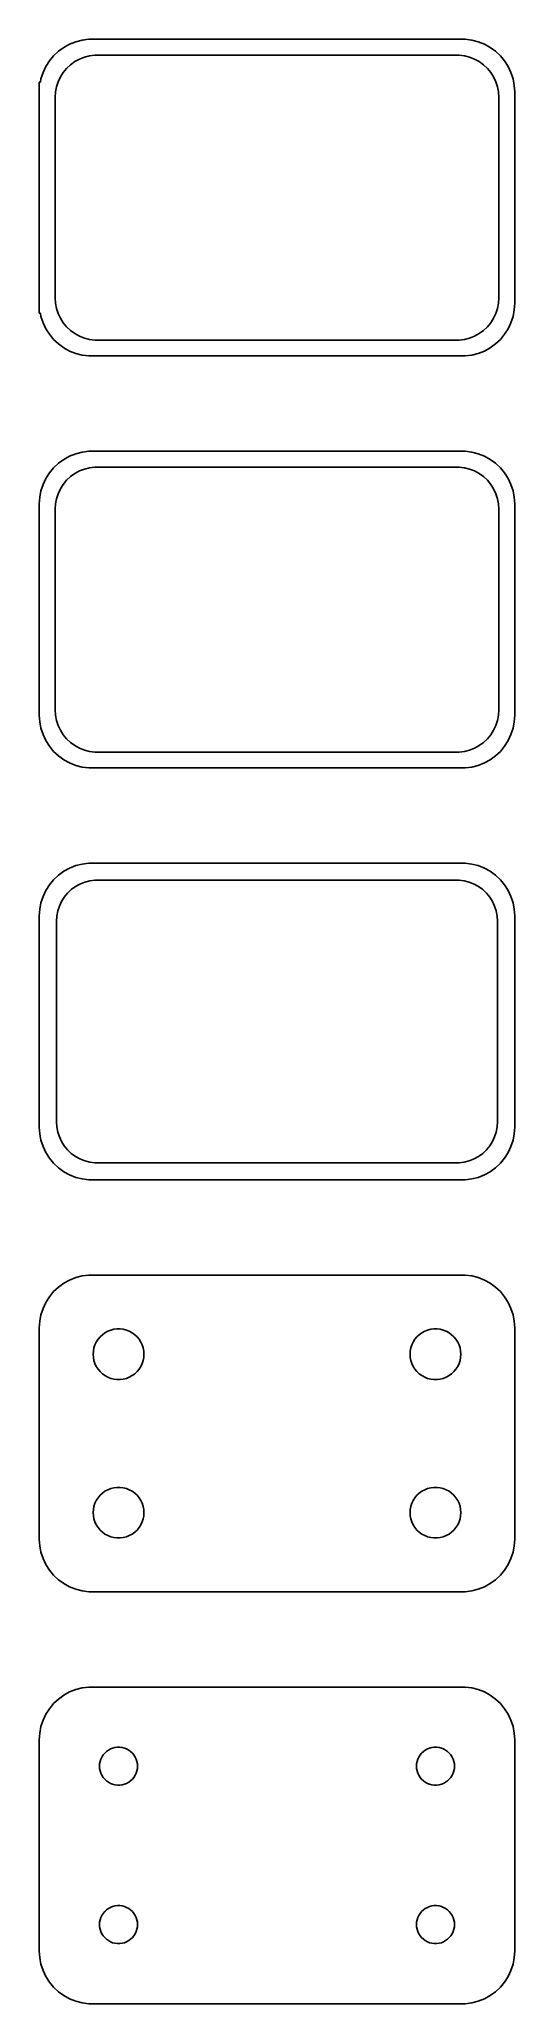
# Model space of a CAD drawing. Header units: metres. Extents: x -22 to 22, y 141 to 327.
import ezdxf

# ---------------------------------------------------------------- set-up
doc = ezdxf.new("R2010")
doc.units = ezdxf.units.M

msp = doc.modelspace()

# ---------------------------------------------------------------- linework, layer by layer
for p, q in [((-20.6871, 325.853), (-21.1448, 325.423)), ((-20.1791, 326.222), (-20.6871, 325.853)), ((-19.6289, 326.524), (-20.1791, 326.222)), ((-19.0451, 326.755), (-19.6289, 326.524)), ((-18.4369, 326.911), (-19.0451, 326.755)), ((-17.8139, 326.99), (-18.4369, 326.911)), ((17.8139, 326.99), (-17.8139, 326.99)), ((-17.7495, 325.429), (-17.2512, 325.492)), ((-17.2512, 325.492), (17.2512, 325.492)), ((17.2512, 325.492), (17.7495, 325.429)), ((18.4369, 326.911), (17.8139, 326.99)), ((19.0451, 326.755), (18.4369, 326.911)), ((19.6289, 326.524), (19.0451, 326.755)), ((20.1791, 326.222), (19.6289, 326.524)), ((20.6871, 325.853), (20.1791, 326.222)), ((21.1448, 325.423), (20.6871, 325.853)), ((-22.1489, 323.841), (-22.3429, 323.243)), ((-21.8815, 324.409), (-22.1489, 323.841)), ((-21.5451, 324.939), (-21.8815, 324.409)), ((-21.1448, 325.423), (-21.5451, 324.939)), ((-20.5052, 323.427), (-20.2361, 323.851)), ((-20.2361, 323.851), (-19.9159, 324.238)), ((-19.9159, 324.238), (-19.5497, 324.582)), ((-19.5497, 324.582), (-19.1433, 324.877)), ((-19.1433, 324.877), (-18.7031, 325.119)), ((-18.7031, 325.119), (-18.2361, 325.304)), ((-18.2361, 325.304), (-17.7495, 325.429)), ((17.7495, 325.429), (18.2361, 325.304)), ((18.2361, 325.304), (18.7031, 325.119)), ((18.7031, 325.119), (19.1433, 324.877)), ((19.1433, 324.877), (19.5497, 324.582)), ((19.5497, 324.582), (19.9159, 324.238)), ((19.9159, 324.238), (20.2361, 323.851)), ((20.2361, 323.851), (20.5052, 323.427)), ((21.5451, 324.939), (21.1448, 325.423)), ((21.8815, 324.409), (21.5451, 324.939)), ((22.1489, 323.841), (21.8815, 324.409)), ((22.3429, 323.243), (22.1489, 323.841)), ((-22.4, 322.944), (-22.5, 322.944)), ((-22.5, 322.944), (-22.5, 301.056)), ((-22.3429, 323.243), (-22.4, 322.944)), ((-21, 321.5), (-20.9684, 322.001)), ((-20.9684, 322.001), (-20.8743, 322.495)), ((-20.8743, 322.495), (-20.7191, 322.972)), ((-20.7191, 322.972), (-20.5052, 323.427)), ((20.5052, 323.427), (20.7191, 322.972)), ((20.7191, 322.972), (20.8743, 322.495)), ((20.8743, 322.495), (20.9684, 322.001)), ((20.9684, 322.001), (21, 321.5)), ((22.4606, 322.627), (22.3429, 323.243)), ((22.5, 322), (22.4606, 322.627)), ((22.5, 302), (22.5, 322)), ((-21, 302.5), (-21, 321.5)), ((21, 321.5), (21, 302.5)), ((-20.9684, 301.999), (-21, 302.5)), ((-20.8743, 301.505), (-20.9684, 301.999)), ((-20.7191, 301.028), (-20.8743, 301.505)), ((20.8743, 301.505), (20.7191, 301.028)), ((20.9684, 301.999), (20.8743, 301.505)), ((21, 302.5), (20.9684, 301.999)), ((22.3429, 300.757), (22.4606, 301.373)), ((22.4606, 301.373), (22.5, 302)), ((-22.5, 301.056), (-22.4, 301.056)), ((-22.4, 301.056), (-22.3429, 300.757)), ((-22.3429, 300.757), (-22.1489, 300.159)), ((-22.1489, 300.159), (-21.8815, 299.591)), ((-21.8815, 299.591), (-21.5451, 299.061)), ((-20.5052, 300.573), (-20.7191, 301.028)), ((-20.2361, 300.149), (-20.5052, 300.573)), ((-19.9159, 299.762), (-20.2361, 300.149)), ((-19.5497, 299.418), (-19.9159, 299.762)), ((19.9159, 299.762), (19.5497, 299.418)), ((20.2361, 300.149), (19.9159, 299.762)), ((20.5052, 300.573), (20.2361, 300.149)), ((20.7191, 301.028), (20.5052, 300.573)), ((21.5451, 299.061), (21.8815, 299.591)), ((21.8815, 299.591), (22.1489, 300.159)), ((22.1489, 300.159), (22.3429, 300.757)), ((-21.5451, 299.061), (-21.1448, 298.577)), ((-21.1448, 298.577), (-20.6871, 298.147)), ((-20.6871, 298.147), (-20.1791, 297.778)), ((-20.1791, 297.778), (-19.6289, 297.476)), ((-19.1433, 299.123), (-19.5497, 299.418)), ((-18.7031, 298.881), (-19.1433, 299.123)), ((-18.2361, 298.696), (-18.7031, 298.881)), ((-17.7495, 298.571), (-18.2361, 298.696)), ((-17.2512, 298.508), (-17.7495, 298.571)), ((17.2512, 298.508), (-17.2512, 298.508)), ((17.7495, 298.571), (17.2512, 298.508)), ((18.2361, 298.696), (17.7495, 298.571)), ((18.7031, 298.881), (18.2361, 298.696)), ((19.1433, 299.123), (18.7031, 298.881)), ((19.5497, 299.418), (19.1433, 299.123)), ((19.6289, 297.476), (20.1791, 297.778)), ((20.1791, 297.778), (20.6871, 298.147)), ((20.6871, 298.147), (21.1448, 298.577)), ((21.1448, 298.577), (21.5451, 299.061)), ((-19.6289, 297.476), (-19.0451, 297.245)), ((-19.0451, 297.245), (-18.4369, 297.089)), ((-18.4369, 297.089), (-17.8139, 297.01)), ((-17.8139, 297.01), (17.8139, 297.01)), ((17.8139, 297.01), (18.4369, 297.089)), ((18.4369, 297.089), (19.0451, 297.245)), ((19.0451, 297.245), (19.6289, 297.476)), ((-21.1448, 286.423), (-21.5451, 285.939)), ((-20.6871, 286.853), (-21.1448, 286.423)), ((-20.1791, 287.222), (-20.6871, 286.853)), ((-19.6289, 287.524), (-20.1791, 287.222)), ((-19.0451, 287.755), (-19.6289, 287.524)), ((-18.4369, 287.911), (-19.0451, 287.755)), ((-17.8139, 287.99), (-18.4369, 287.911)), ((-18.2361, 286.304), (-17.7495, 286.429)), ((17.8139, 287.99), (-17.8139, 287.99)), ((-17.7495, 286.429), (-17.2512, 286.492)), ((-17.2512, 286.492), (17.2512, 286.492)), ((17.2512, 286.492), (17.7495, 286.429)), ((17.7495, 286.429), (18.2361, 286.304)), ((18.4369, 287.911), (17.8139, 287.99)), ((19.0451, 287.755), (18.4369, 287.911)), ((19.6289, 287.524), (19.0451, 287.755)), ((20.1791, 287.222), (19.6289, 287.524)), ((20.6871, 286.853), (20.1791, 287.222)), ((21.1448, 286.423), (20.6871, 286.853)), ((21.5451, 285.939), (21.1448, 286.423)), ((-22.1489, 284.841), (-22.3429, 284.243)), ((-21.8815, 285.409), (-22.1489, 284.841)), ((-21.5451, 285.939), (-21.8815, 285.409)), ((-20.5052, 284.427), (-20.2361, 284.851)), ((-20.2361, 284.851), (-19.9159, 285.238)), ((-19.9159, 285.238), (-19.5497, 285.582)), ((-19.5497, 285.582), (-19.1433, 285.877)), ((-19.1433, 285.877), (-18.7031, 286.119)), ((-18.7031, 286.119), (-18.2361, 286.304)), ((18.2361, 286.304), (18.7031, 286.119)), ((18.7031, 286.119), (19.1433, 285.877)), ((19.1433, 285.877), (19.5497, 285.582)), ((19.5497, 285.582), (19.9159, 285.238)), ((19.9159, 285.238), (20.2361, 284.851)), ((20.2361, 284.851), (20.5052, 284.427)), ((21.8815, 285.409), (21.5451, 285.939)), ((22.1489, 284.841), (21.8815, 285.409)), ((22.3429, 284.243), (22.1489, 284.841)), ((-22.4606, 283.627), (-22.5, 283)), ((-22.5, 283), (-22.5, 263)), ((-22.3429, 284.243), (-22.4606, 283.627)), ((-21, 282.5), (-20.9684, 283.001)), ((-20.9684, 283.001), (-20.8743, 283.495)), ((-20.8743, 283.495), (-20.7191, 283.972)), ((-20.7191, 283.972), (-20.5052, 284.427)), ((20.5052, 284.427), (20.7191, 283.972)), ((20.7191, 283.972), (20.8743, 283.495)), ((20.8743, 283.495), (20.9684, 283.001)), ((20.9684, 283.001), (21, 282.5)), ((22.4606, 283.627), (22.3429, 284.243)), ((22.5, 283), (22.4606, 283.627)), ((22.5, 263), (22.5, 283)), ((-21, 263.5), (-21, 282.5)), ((21, 282.5), (21, 263.5)), ((-22.5, 263), (-22.4606, 262.373)), ((-22.4606, 262.373), (-22.3429, 261.757)), ((-20.9684, 262.999), (-21, 263.5)), ((-20.8743, 262.505), (-20.9684, 262.999)), ((-20.7191, 262.028), (-20.8743, 262.505)), ((20.8743, 262.505), (20.7191, 262.028)), ((20.9684, 262.999), (20.8743, 262.505)), ((21, 263.5), (20.9684, 262.999)), ((22.3429, 261.757), (22.4606, 262.373)), ((22.4606, 262.373), (22.5, 263)), ((-22.3429, 261.757), (-22.1489, 261.159)), ((-22.1489, 261.159), (-21.8815, 260.591)), ((-21.8815, 260.591), (-21.5451, 260.061)), ((-20.5052, 261.573), (-20.7191, 262.028)), ((-20.2361, 261.149), (-20.5052, 261.573)), ((-19.9159, 260.762), (-20.2361, 261.149)), ((-19.5497, 260.418), (-19.9159, 260.762)), ((-19.1433, 260.123), (-19.5497, 260.418)), ((19.5497, 260.418), (19.1433, 260.123)), ((19.9159, 260.762), (19.5497, 260.418)), ((20.2361, 261.149), (19.9159, 260.762)), ((20.5052, 261.573), (20.2361, 261.149)), ((20.7191, 262.028), (20.5052, 261.573)), ((21.5451, 260.061), (21.8815, 260.591)), ((21.8815, 260.591), (22.1489, 261.159)), ((22.1489, 261.159), (22.3429, 261.757)), ((-21.5451, 260.061), (-21.1448, 259.577)), ((-21.1448, 259.577), (-20.6871, 259.147)), ((-20.6871, 259.147), (-20.1791, 258.778)), ((-20.1791, 258.778), (-19.6289, 258.476)), ((-18.7031, 259.881), (-19.1433, 260.123)), ((-18.2361, 259.696), (-18.7031, 259.881)), ((-17.7495, 259.571), (-18.2361, 259.696)), ((-17.2512, 259.508), (-17.7495, 259.571)), ((17.2512, 259.508), (-17.2512, 259.508)), ((17.7495, 259.571), (17.2512, 259.508)), ((18.2361, 259.696), (17.7495, 259.571)), ((18.7031, 259.881), (18.2361, 259.696)), ((19.1433, 260.123), (18.7031, 259.881)), ((19.6289, 258.476), (20.1791, 258.778)), ((20.1791, 258.778), (20.6871, 259.147)), ((20.6871, 259.147), (21.1448, 259.577)), ((21.1448, 259.577), (21.5451, 260.061)), ((-19.6289, 258.476), (-19.0451, 258.245)), ((-19.0451, 258.245), (-18.4369, 258.089)), ((-18.4369, 258.089), (-17.8139, 258.01)), ((-17.8139, 258.01), (17.8139, 258.01)), ((17.8139, 258.01), (18.4369, 258.089)), ((18.4369, 258.089), (19.0451, 258.245)), ((19.0451, 258.245), (19.6289, 258.476)), ((-21.1448, 247.423), (-21.5451, 246.939)), ((-20.6871, 247.853), (-21.1448, 247.423)), ((-20.1791, 248.222), (-20.6871, 247.853)), ((-19.6289, 248.524), (-20.1791, 248.222)), ((-19.0451, 248.755), (-19.6289, 248.524)), ((-18.4369, 248.911), (-19.0451, 248.755)), ((-17.8139, 248.99), (-18.4369, 248.911)), ((17.8139, 248.99), (-17.8139, 248.99)), ((-17.7256, 247.304), (-17.2432, 247.365)), ((-17.2432, 247.365), (17.2432, 247.365)), ((17.2432, 247.365), (17.7256, 247.304)), ((18.4369, 248.911), (17.8139, 248.99)), ((19.0451, 248.755), (18.4369, 248.911)), ((19.6289, 248.524), (19.0451, 248.755)), ((20.1791, 248.222), (19.6289, 248.524)), ((20.6871, 247.853), (20.1791, 248.222)), ((21.1448, 247.423), (20.6871, 247.853)), ((21.5451, 246.939), (21.1448, 247.423)), ((-22.1489, 245.841), (-22.3429, 245.243)), ((-21.8815, 246.409), (-22.1489, 245.841)), ((-21.5451, 246.939), (-21.8815, 246.409)), ((-20.3936, 245.366), (-20.133, 245.776)), ((-20.133, 245.776), (-19.823, 246.151)), ((-19.823, 246.151), (-19.4685, 246.484)), ((-19.4685, 246.484), (-19.0751, 246.77)), ((-19.0751, 246.77), (-18.6489, 247.004)), ((-18.6489, 247.004), (-18.1967, 247.183)), ((-18.1967, 247.183), (-17.7256, 247.304)), ((17.7256, 247.304), (18.1967, 247.183)), ((18.1967, 247.183), (18.6489, 247.004)), ((18.6489, 247.004), (19.0751, 246.77)), ((19.0751, 246.77), (19.4685, 246.484)), ((19.4685, 246.484), (19.823, 246.151)), ((19.823, 246.151), (20.133, 245.776)), ((20.133, 245.776), (20.3936, 245.366)), ((21.8815, 246.409), (21.5451, 246.939)), ((22.1489, 245.841), (21.8815, 246.409)), ((22.3429, 245.243), (22.1489, 245.841)), ((-22.4606, 244.627), (-22.5, 244)), ((-22.5, 244), (-22.5, 224)), ((-22.3429, 245.243), (-22.4606, 244.627)), ((-20.8726, 243.5), (-20.8421, 243.985)), ((-20.8421, 243.985), (-20.751, 244.463)), ((-20.751, 244.463), (-20.6007, 244.926)), ((-20.6007, 244.926), (-20.3936, 245.366)), ((20.3936, 245.366), (20.6007, 244.926)), ((20.6007, 244.926), (20.751, 244.463)), ((20.751, 244.463), (20.8421, 243.985)), ((20.8421, 243.985), (20.8726, 243.5)), ((22.4606, 244.627), (22.3429, 245.243)), ((22.5, 244), (22.4606, 244.627)), ((22.5, 224), (22.5, 244)), ((-20.8726, 224.5), (-20.8726, 243.5)), ((20.8726, 243.5), (20.8726, 224.5)), ((-22.5, 224), (-22.4606, 223.373)), ((-22.4606, 223.373), (-22.3429, 222.757)), ((-20.8421, 224.015), (-20.8726, 224.5)), ((-20.751, 223.537), (-20.8421, 224.015)), ((-20.6007, 223.074), (-20.751, 223.537)), ((20.751, 223.537), (20.6007, 223.074)), ((20.8421, 224.015), (20.751, 223.537)), ((20.8726, 224.5), (20.8421, 224.015)), ((22.3429, 222.757), (22.4606, 223.373)), ((22.4606, 223.373), (22.5, 224)), ((-22.3429, 222.757), (-22.1489, 222.159)), ((-22.1489, 222.159), (-21.8815, 221.591)), ((-21.8815, 221.591), (-21.5451, 221.061)), ((-20.3936, 222.634), (-20.6007, 223.074)), ((-20.133, 222.224), (-20.3936, 222.634)), ((-19.823, 221.849), (-20.133, 222.224)), ((-19.4685, 221.516), (-19.823, 221.849)), ((-19.0751, 221.23), (-19.4685, 221.516)), ((19.4685, 221.516), (19.0751, 221.23)), ((19.823, 221.849), (19.4685, 221.516)), ((20.133, 222.224), (19.823, 221.849)), ((20.3936, 222.634), (20.133, 222.224)), ((20.6007, 223.074), (20.3936, 222.634)), ((21.5451, 221.061), (21.8815, 221.591)), ((21.8815, 221.591), (22.1489, 222.159)), ((22.1489, 222.159), (22.3429, 222.757)), ((-21.5451, 221.061), (-21.1448, 220.577)), ((-21.1448, 220.577), (-20.6871, 220.147)), ((-20.6871, 220.147), (-20.1791, 219.778)), ((-20.1791, 219.778), (-19.6289, 219.476)), ((-19.6289, 219.476), (-19.0451, 219.245)), ((-18.6489, 220.996), (-19.0751, 221.23)), ((-18.1967, 220.817), (-18.6489, 220.996)), ((-17.7256, 220.696), (-18.1967, 220.817)), ((-17.2432, 220.635), (-17.7256, 220.696)), ((17.2432, 220.635), (-17.2432, 220.635)), ((17.7256, 220.696), (17.2432, 220.635)), ((18.1967, 220.817), (17.7256, 220.696)), ((18.6489, 220.996), (18.1967, 220.817)), ((19.0751, 221.23), (18.6489, 220.996)), ((19.0451, 219.245), (19.6289, 219.476)), ((19.6289, 219.476), (20.1791, 219.778)), ((20.1791, 219.778), (20.6871, 220.147)), ((20.6871, 220.147), (21.1448, 220.577)), ((21.1448, 220.577), (21.5451, 221.061)), ((-19.0451, 219.245), (-18.4369, 219.089)), ((-18.4369, 219.089), (-17.8139, 219.01)), ((-17.8139, 219.01), (17.8139, 219.01)), ((17.8139, 219.01), (18.4369, 219.089)), ((18.4369, 219.089), (19.0451, 219.245)), ((-21.1448, 208.423), (-21.5451, 207.939)), ((-20.6871, 208.853), (-21.1448, 208.423)), ((-20.1791, 209.222), (-20.6871, 208.853)), ((-19.6289, 209.524), (-20.1791, 209.222)), ((-19.0451, 209.755), (-19.6289, 209.524)), ((-18.4369, 209.911), (-19.0451, 209.755)), ((-17.8139, 209.99), (-18.4369, 209.911)), ((17.8139, 209.99), (-17.8139, 209.99)), ((18.4369, 209.911), (17.8139, 209.99)), ((19.0451, 209.755), (18.4369, 209.911)), ((19.6289, 209.524), (19.0451, 209.755)), ((20.1791, 209.222), (19.6289, 209.524)), ((20.6871, 208.853), (20.1791, 209.222)), ((21.1448, 208.423), (20.6871, 208.853)), ((21.5451, 207.939), (21.1448, 208.423)), ((-22.1489, 206.841), (-22.3429, 206.243)), ((-21.8815, 207.409), (-22.1489, 206.841)), ((-21.5451, 207.939), (-21.8815, 207.409)), ((21.8815, 207.409), (21.5451, 207.939)), ((22.1489, 206.841), (21.8815, 207.409)), ((22.3429, 206.243), (22.1489, 206.841)), ((-22.4606, 205.627), (-22.5, 205)), ((-22.5, 205), (-22.5, 185)), ((-22.3429, 206.243), (-22.4606, 205.627)), ((-16.286, 204.526), (-16.0219, 204.672)), ((-16.0219, 204.672), (-15.7416, 204.783)), ((-15.7416, 204.783), (-15.4497, 204.857)), ((-15.4497, 204.857), (-15.1507, 204.895)), ((-15.1507, 204.895), (-14.8493, 204.895)), ((-14.8493, 204.895), (-14.5503, 204.857)), ((-14.5503, 204.857), (-14.2583, 204.783)), ((-14.2583, 204.783), (-13.9781, 204.672)), ((-13.9781, 204.672), (-13.714, 204.526)), ((13.714, 204.526), (13.9781, 204.672)), ((13.9781, 204.672), (14.2583, 204.783)), ((14.2583, 204.783), (14.5503, 204.857)), ((14.5503, 204.857), (14.8493, 204.895)), ((14.8493, 204.895), (15.1507, 204.895)), ((15.1507, 204.895), (15.4497, 204.857)), ((15.4497, 204.857), (15.7416, 204.783)), ((15.7416, 204.783), (16.0219, 204.672)), ((16.0219, 204.672), (16.286, 204.526)), ((22.4606, 205.627), (22.3429, 206.243)), ((22.5, 205), (22.4606, 205.627)), ((22.5, 185), (22.5, 205)), ((-17.4, 202.5), (-17.3811, 202.801)), ((-17.3811, 202.801), (-17.3246, 203.097)), ((-17.3246, 203.097), (-17.2315, 203.383)), ((-17.2315, 203.383), (-17.1031, 203.656)), ((-17.1031, 203.656), (-16.9416, 203.911)), ((-16.9416, 203.911), (-16.7495, 204.143)), ((-16.7495, 204.143), (-16.5298, 204.349)), ((-16.5298, 204.349), (-16.286, 204.526)), ((-13.714, 204.526), (-13.4702, 204.349)), ((-13.4702, 204.349), (-13.2505, 204.143)), ((-13.2505, 204.143), (-13.0583, 203.911)), ((-13.0583, 203.911), (-12.8969, 203.656)), ((-12.8969, 203.656), (-12.7685, 203.383)), ((-12.7685, 203.383), (-12.6754, 203.097)), ((-12.6754, 203.097), (-12.6189, 202.801)), ((-12.6189, 202.801), (-12.6, 202.5)), ((12.6, 202.5), (12.6189, 202.801)), ((12.6189, 202.801), (12.6754, 203.097)), ((12.6754, 203.097), (12.7685, 203.383)), ((12.7685, 203.383), (12.8969, 203.656)), ((12.8969, 203.656), (13.0583, 203.911)), ((13.0583, 203.911), (13.2505, 204.143)), ((13.2505, 204.143), (13.4702, 204.349)), ((13.4702, 204.349), (13.714, 204.526)), ((16.286, 204.526), (16.5298, 204.349)), ((16.5298, 204.349), (16.7495, 204.143)), ((16.7495, 204.143), (16.9416, 203.911)), ((16.9416, 203.911), (17.1031, 203.656)), ((17.1031, 203.656), (17.2315, 203.383)), ((17.2315, 203.383), (17.3246, 203.097)), ((17.3246, 203.097), (17.3811, 202.801)), ((17.3811, 202.801), (17.4, 202.5)), ((-17.3811, 202.199), (-17.4, 202.5)), ((-17.3246, 201.903), (-17.3811, 202.199)), ((-17.2315, 201.617), (-17.3246, 201.903)), ((-17.1031, 201.344), (-17.2315, 201.617)), ((-16.9416, 201.089), (-17.1031, 201.344)), ((-16.7495, 200.857), (-16.9416, 201.089)), ((-13.0583, 201.089), (-13.2505, 200.857)), ((-12.8969, 201.344), (-13.0583, 201.089)), ((-12.7685, 201.617), (-12.8969, 201.344)), ((-12.6754, 201.903), (-12.7685, 201.617)), ((-12.6189, 202.199), (-12.6754, 201.903)), ((-12.6, 202.5), (-12.6189, 202.199)), ((12.6189, 202.199), (12.6, 202.5)), ((12.6754, 201.903), (12.6189, 202.199)), ((12.7685, 201.617), (12.6754, 201.903)), ((12.8969, 201.344), (12.7685, 201.617)), ((13.0583, 201.089), (12.8969, 201.344)), ((13.2505, 200.857), (13.0583, 201.089)), ((16.9416, 201.089), (16.7495, 200.857)), ((17.1031, 201.344), (16.9416, 201.089)), ((17.2315, 201.617), (17.1031, 201.344)), ((17.3246, 201.903), (17.2315, 201.617)), ((17.3811, 202.199), (17.3246, 201.903)), ((17.4, 202.5), (17.3811, 202.199)), ((-16.5298, 200.651), (-16.7495, 200.857)), ((-16.286, 200.474), (-16.5298, 200.651)), ((-16.0219, 200.328), (-16.286, 200.474)), ((-15.7416, 200.217), (-16.0219, 200.328)), ((-15.4497, 200.143), (-15.7416, 200.217)), ((-15.1507, 200.105), (-15.4497, 200.143)), ((-14.8493, 200.105), (-15.1507, 200.105)), ((-14.5503, 200.143), (-14.8493, 200.105)), ((-14.2583, 200.217), (-14.5503, 200.143)), ((-13.9781, 200.328), (-14.2583, 200.217)), ((-13.714, 200.474), (-13.9781, 200.328)), ((-13.4702, 200.651), (-13.714, 200.474)), ((-13.2505, 200.857), (-13.4702, 200.651)), ((13.4702, 200.651), (13.2505, 200.857)), ((13.714, 200.474), (13.4702, 200.651)), ((13.9781, 200.328), (13.714, 200.474)), ((14.2583, 200.217), (13.9781, 200.328)), ((14.5503, 200.143), (14.2583, 200.217)), ((14.8493, 200.105), (14.5503, 200.143)), ((15.1507, 200.105), (14.8493, 200.105)), ((15.4497, 200.143), (15.1507, 200.105)), ((15.7416, 200.217), (15.4497, 200.143)), ((16.0219, 200.328), (15.7416, 200.217)), ((16.286, 200.474), (16.0219, 200.328)), ((16.5298, 200.651), (16.286, 200.474)), ((16.7495, 200.857), (16.5298, 200.651)), ((-16.0219, 189.672), (-15.7416, 189.783)), ((-15.7416, 189.783), (-15.4497, 189.857)), ((-15.4497, 189.857), (-15.1507, 189.895)), ((-15.1507, 189.895), (-14.8493, 189.895)), ((-14.8493, 189.895), (-14.5503, 189.857)), ((-14.5503, 189.857), (-14.2583, 189.783)), ((-14.2583, 189.783), (-13.9781, 189.672)), ((13.9781, 189.672), (14.2583, 189.783)), ((14.2583, 189.783), (14.5503, 189.857)), ((14.5503, 189.857), (14.8493, 189.895)), ((14.8493, 189.895), (15.1507, 189.895)), ((15.1507, 189.895), (15.4497, 189.857)), ((15.4497, 189.857), (15.7416, 189.783)), ((15.7416, 189.783), (16.0219, 189.672)), ((-17.3811, 187.801), (-17.3246, 188.097)), ((-17.3246, 188.097), (-17.2315, 188.383)), ((-17.2315, 188.383), (-17.1031, 188.656)), ((-17.1031, 188.656), (-16.9416, 188.911)), ((-16.9416, 188.911), (-16.7495, 189.143)), ((-16.7495, 189.143), (-16.5298, 189.349)), ((-16.5298, 189.349), (-16.286, 189.526)), ((-16.286, 189.526), (-16.0219, 189.672)), ((-13.9781, 189.672), (-13.714, 189.526)), ((-13.714, 189.526), (-13.4702, 189.349)), ((-13.4702, 189.349), (-13.2505, 189.143)), ((-13.2505, 189.143), (-13.0583, 188.911)), ((-13.0583, 188.911), (-12.8969, 188.656)), ((-12.8969, 188.656), (-12.7685, 188.383)), ((-12.7685, 188.383), (-12.6754, 188.097)), ((-12.6754, 188.097), (-12.6189, 187.801)), ((12.6189, 187.801), (12.6754, 188.097)), ((12.6754, 188.097), (12.7685, 188.383)), ((12.7685, 188.383), (12.8969, 188.656)), ((12.8969, 188.656), (13.0583, 188.911)), ((13.0583, 188.911), (13.2505, 189.143)), ((13.2505, 189.143), (13.4702, 189.349)), ((13.4702, 189.349), (13.714, 189.526)), ((13.714, 189.526), (13.9781, 189.672)), ((16.0219, 189.672), (16.286, 189.526)), ((16.286, 189.526), (16.5298, 189.349)), ((16.5298, 189.349), (16.7495, 189.143)), ((16.7495, 189.143), (16.9416, 188.911)), ((16.9416, 188.911), (17.1031, 188.656)), ((17.1031, 188.656), (17.2315, 188.383)), ((17.2315, 188.383), (17.3246, 188.097)), ((17.3246, 188.097), (17.3811, 187.801)), ((-17.4, 187.5), (-17.3811, 187.801)), ((-17.3811, 187.199), (-17.4, 187.5)), ((-17.3246, 186.903), (-17.3811, 187.199)), ((-17.2315, 186.617), (-17.3246, 186.903)), ((-17.1031, 186.344), (-17.2315, 186.617)), ((-16.9416, 186.089), (-17.1031, 186.344)), ((-16.7495, 185.857), (-16.9416, 186.089)), ((-13.0583, 186.089), (-13.2505, 185.857)), ((-12.8969, 186.344), (-13.0583, 186.089)), ((-12.7685, 186.617), (-12.8969, 186.344)), ((-12.6754, 186.903), (-12.7685, 186.617)), ((-12.6189, 187.199), (-12.6754, 186.903)), ((-12.6189, 187.801), (-12.6, 187.5)), ((-12.6, 187.5), (-12.6189, 187.199)), ((12.6, 187.5), (12.6189, 187.801)), ((12.6189, 187.199), (12.6, 187.5)), ((12.6754, 186.903), (12.6189, 187.199)), ((12.7685, 186.617), (12.6754, 186.903)), ((12.8969, 186.344), (12.7685, 186.617)), ((13.0583, 186.089), (12.8969, 186.344)), ((13.2505, 185.857), (13.0583, 186.089)), ((16.9416, 186.089), (16.7495, 185.857)), ((17.1031, 186.344), (16.9416, 186.089)), ((17.2315, 186.617), (17.1031, 186.344)), ((17.3246, 186.903), (17.2315, 186.617)), ((17.3811, 187.199), (17.3246, 186.903)), ((17.3811, 187.801), (17.4, 187.5)), ((17.4, 187.5), (17.3811, 187.199)), ((-22.5, 185), (-22.4606, 184.373)), ((-22.4606, 184.373), (-22.3429, 183.757)), ((-16.5298, 185.651), (-16.7495, 185.857)), ((-16.286, 185.474), (-16.5298, 185.651)), ((-16.0219, 185.328), (-16.286, 185.474)), ((-15.7416, 185.217), (-16.0219, 185.328)), ((-15.4497, 185.143), (-15.7416, 185.217)), ((-15.1507, 185.105), (-15.4497, 185.143)), ((-14.8493, 185.105), (-15.1507, 185.105)), ((-14.5503, 185.143), (-14.8493, 185.105)), ((-14.2583, 185.217), (-14.5503, 185.143)), ((-13.9781, 185.328), (-14.2583, 185.217)), ((-13.714, 185.474), (-13.9781, 185.328)), ((-13.4702, 185.651), (-13.714, 185.474)), ((-13.2505, 185.857), (-13.4702, 185.651)), ((13.4702, 185.651), (13.2505, 185.857)), ((13.714, 185.474), (13.4702, 185.651)), ((13.9781, 185.328), (13.714, 185.474)), ((14.2583, 185.217), (13.9781, 185.328)), ((14.5503, 185.143), (14.2583, 185.217)), ((14.8493, 185.105), (14.5503, 185.143)), ((15.1507, 185.105), (14.8493, 185.105)), ((15.4497, 185.143), (15.1507, 185.105)), ((15.7416, 185.217), (15.4497, 185.143)), ((16.0219, 185.328), (15.7416, 185.217)), ((16.286, 185.474), (16.0219, 185.328)), ((16.5298, 185.651), (16.286, 185.474)), ((16.7495, 185.857), (16.5298, 185.651)), ((22.3429, 183.757), (22.4606, 184.373)), ((22.4606, 184.373), (22.5, 185)), ((-22.3429, 183.757), (-22.1489, 183.159)), ((-22.1489, 183.159), (-21.8815, 182.591)), ((-21.8815, 182.591), (-21.5451, 182.061)), ((21.5451, 182.061), (21.8815, 182.591)), ((21.8815, 182.591), (22.1489, 183.159)), ((22.1489, 183.159), (22.3429, 183.757)), ((-21.5451, 182.061), (-21.1448, 181.577)), ((-21.1448, 181.577), (-20.6871, 181.147)), ((-20.6871, 181.147), (-20.1791, 180.778)), ((-20.1791, 180.778), (-19.6289, 180.476)), ((-19.6289, 180.476), (-19.0451, 180.245)), ((19.0451, 180.245), (19.6289, 180.476)), ((19.6289, 180.476), (20.1791, 180.778)), ((20.1791, 180.778), (20.6871, 181.147)), ((20.6871, 181.147), (21.1448, 181.577)), ((21.1448, 181.577), (21.5451, 182.061)), ((-19.0451, 180.245), (-18.4369, 180.089)), ((-18.4369, 180.089), (-17.8139, 180.01)), ((-17.8139, 180.01), (17.8139, 180.01)), ((17.8139, 180.01), (18.4369, 180.089)), ((18.4369, 180.089), (19.0451, 180.245)), ((-21.1448, 169.423), (-21.5451, 168.939)), ((-20.6871, 169.853), (-21.1448, 169.423)), ((-20.1791, 170.222), (-20.6871, 169.853)), ((-19.6289, 170.524), (-20.1791, 170.222)), ((-19.0451, 170.755), (-19.6289, 170.524)), ((-18.4369, 170.911), (-19.0451, 170.755)), ((-17.8139, 170.99), (-18.4369, 170.911)), ((17.8139, 170.99), (-17.8139, 170.99)), ((18.4369, 170.911), (17.8139, 170.99)), ((19.0451, 170.755), (18.4369, 170.911)), ((19.6289, 170.524), (19.0451, 170.755)), ((20.1791, 170.222), (19.6289, 170.524)), ((20.6871, 169.853), (20.1791, 170.222)), ((21.1448, 169.423), (20.6871, 169.853)), ((21.5451, 168.939), (21.1448, 169.423)), ((-22.1489, 167.841), (-22.3429, 167.243)), ((-21.8815, 168.409), (-22.1489, 167.841)), ((-21.5451, 168.939), (-21.8815, 168.409)), ((21.8815, 168.409), (21.5451, 168.939)), ((22.1489, 167.841), (21.8815, 168.409)), ((22.3429, 167.243), (22.1489, 167.841)), ((-22.4606, 166.627), (-22.5, 166)), ((-22.5, 166), (-22.5, 146)), ((-22.3429, 167.243), (-22.4606, 166.627)), ((22.4606, 166.627), (22.3429, 167.243)), ((22.5, 166), (22.4606, 166.627)), ((22.5, 146), (22.5, 166)), ((-16.8, 163.5), (-16.7858, 163.726)), ((-16.7858, 163.726), (-16.7434, 163.948)), ((-16.7434, 163.948), (-16.6736, 164.163)), ((-16.6736, 164.163), (-16.5773, 164.367)), ((-16.5773, 164.367), (-16.4562, 164.558)), ((-16.4562, 164.558), (-16.3121, 164.732)), ((-16.3121, 164.732), (-16.1474, 164.887)), ((-16.1474, 164.887), (-15.9645, 165.02)), ((-15.9645, 165.02), (-15.7664, 165.129)), ((-15.7664, 165.129), (-15.5562, 165.212)), ((-15.5562, 165.212), (-15.3373, 165.268)), ((-15.3373, 165.268), (-15.113, 165.296)), ((-15.113, 165.296), (-14.887, 165.296)), ((-14.887, 165.296), (-14.6627, 165.268)), ((-14.6627, 165.268), (-14.4438, 165.212)), ((-14.4438, 165.212), (-14.2336, 165.129)), ((-14.2336, 165.129), (-14.0355, 165.02)), ((-14.0355, 165.02), (-13.8526, 164.887)), ((-13.8526, 164.887), (-13.6879, 164.732)), ((-13.6879, 164.732), (-13.5438, 164.558)), ((-13.5438, 164.558), (-13.4226, 164.367)), ((-13.4226, 164.367), (-13.3264, 164.163)), ((-13.3264, 164.163), (-13.2565, 163.948)), ((-13.2565, 163.948), (-13.2142, 163.726)), ((-13.2142, 163.726), (-13.2, 163.5)), ((13.2, 163.5), (13.2142, 163.726)), ((13.2142, 163.726), (13.2565, 163.948)), ((13.2565, 163.948), (13.3264, 164.163)), ((13.3264, 164.163), (13.4226, 164.367)), ((13.4226, 164.367), (13.5438, 164.558)), ((13.5438, 164.558), (13.6879, 164.732)), ((13.6879, 164.732), (13.8526, 164.887)), ((13.8526, 164.887), (14.0355, 165.02)), ((14.0355, 165.02), (14.2336, 165.129)), ((14.2336, 165.129), (14.4438, 165.212)), ((14.4438, 165.212), (14.6627, 165.268)), ((14.6627, 165.268), (14.887, 165.296)), ((14.887, 165.296), (15.113, 165.296)), ((15.113, 165.296), (15.3373, 165.268)), ((15.3373, 165.268), (15.5562, 165.212)), ((15.5562, 165.212), (15.7664, 165.129)), ((15.7664, 165.129), (15.9645, 165.02)), ((15.9645, 165.02), (16.1474, 164.887)), ((16.1474, 164.887), (16.3121, 164.732)), ((16.3121, 164.732), (16.4562, 164.558)), ((16.4562, 164.558), (16.5773, 164.367)), ((16.5773, 164.367), (16.6736, 164.163)), ((16.6736, 164.163), (16.7434, 163.948)), ((16.7434, 163.948), (16.7858, 163.726)), ((16.7858, 163.726), (16.8, 163.5)), ((-16.7858, 163.274), (-16.8, 163.5)), ((-16.7434, 163.052), (-16.7858, 163.274)), ((-16.6736, 162.837), (-16.7434, 163.052)), ((-16.5773, 162.633), (-16.6736, 162.837)), ((-16.4562, 162.442), (-16.5773, 162.633)), ((-16.3121, 162.268), (-16.4562, 162.442)), ((-16.1474, 162.113), (-16.3121, 162.268)), ((-15.9645, 161.98), (-16.1474, 162.113)), ((-15.7664, 161.871), (-15.9645, 161.98)), ((-15.5562, 161.788), (-15.7664, 161.871)), ((-14.2336, 161.871), (-14.4438, 161.788)), ((-14.0355, 161.98), (-14.2336, 161.871)), ((-13.8526, 162.113), (-14.0355, 161.98)), ((-13.6879, 162.268), (-13.8526, 162.113)), ((-13.5438, 162.442), (-13.6879, 162.268)), ((-13.4226, 162.633), (-13.5438, 162.442)), ((-13.3264, 162.837), (-13.4226, 162.633)), ((-13.2565, 163.052), (-13.3264, 162.837)), ((-13.2142, 163.274), (-13.2565, 163.052)), ((-13.2, 163.5), (-13.2142, 163.274)), ((13.2142, 163.274), (13.2, 163.5)), ((13.2565, 163.052), (13.2142, 163.274)), ((13.3264, 162.837), (13.2565, 163.052)), ((13.4226, 162.633), (13.3264, 162.837)), ((13.5438, 162.442), (13.4226, 162.633)), ((13.6879, 162.268), (13.5438, 162.442)), ((13.8526, 162.113), (13.6879, 162.268)), ((14.0355, 161.98), (13.8526, 162.113)), ((14.2336, 161.871), (14.0355, 161.98)), ((14.4438, 161.788), (14.2336, 161.871)), ((15.7664, 161.871), (15.5562, 161.788)), ((15.9645, 161.98), (15.7664, 161.871)), ((16.1474, 162.113), (15.9645, 161.98)), ((16.3121, 162.268), (16.1474, 162.113)), ((16.4562, 162.442), (16.3121, 162.268)), ((16.5773, 162.633), (16.4562, 162.442)), ((16.6736, 162.837), (16.5773, 162.633)), ((16.7434, 163.052), (16.6736, 162.837)), ((16.7858, 163.274), (16.7434, 163.052)), ((16.8, 163.5), (16.7858, 163.274)), ((-15.3373, 161.732), (-15.5562, 161.788)), ((-15.113, 161.704), (-15.3373, 161.732)), ((-14.887, 161.704), (-15.113, 161.704)), ((-14.6627, 161.732), (-14.887, 161.704)), ((-14.4438, 161.788), (-14.6627, 161.732)), ((14.6627, 161.732), (14.4438, 161.788)), ((14.887, 161.704), (14.6627, 161.732)), ((15.113, 161.704), (14.887, 161.704)), ((15.3373, 161.732), (15.113, 161.704)), ((15.5562, 161.788), (15.3373, 161.732)), ((-16.7858, 148.726), (-16.7434, 148.948)), ((-16.7434, 148.948), (-16.6736, 149.163)), ((-16.6736, 149.163), (-16.5773, 149.367)), ((-16.5773, 149.367), (-16.4562, 149.558)), ((-16.4562, 149.558), (-16.3121, 149.732)), ((-16.3121, 149.732), (-16.1474, 149.887)), ((-16.1474, 149.887), (-15.9645, 150.02)), ((-15.9645, 150.02), (-15.7664, 150.129)), ((-15.7664, 150.129), (-15.5562, 150.212)), ((-15.5562, 150.212), (-15.3373, 150.268)), ((-15.3373, 150.268), (-15.113, 150.296)), ((-15.113, 150.296), (-14.887, 150.296)), ((-14.887, 150.296), (-14.6627, 150.268)), ((-14.6627, 150.268), (-14.4438, 150.212)), ((-14.4438, 150.212), (-14.2336, 150.129)), ((-14.2336, 150.129), (-14.0355, 150.02)), ((-14.0355, 150.02), (-13.8526, 149.887)), ((-13.8526, 149.887), (-13.6879, 149.732)), ((-13.6879, 149.732), (-13.5438, 149.558)), ((-13.5438, 149.558), (-13.4226, 149.367)), ((-13.4226, 149.367), (-13.3264, 149.163)), ((-13.3264, 149.163), (-13.2565, 148.948)), ((-13.2565, 148.948), (-13.2142, 148.726)), ((13.2142, 148.726), (13.2565, 148.948)), ((13.2565, 148.948), (13.3264, 149.163)), ((13.3264, 149.163), (13.4226, 149.367)), ((13.4226, 149.367), (13.5438, 149.558)), ((13.5438, 149.558), (13.6879, 149.732)), ((13.6879, 149.732), (13.8526, 149.887)), ((13.8526, 149.887), (14.0355, 150.02)), ((14.0355, 150.02), (14.2336, 150.129)), ((14.2336, 150.129), (14.4438, 150.212)), ((14.4438, 150.212), (14.6627, 150.268)), ((14.6627, 150.268), (14.887, 150.296)), ((14.887, 150.296), (15.113, 150.296)), ((15.113, 150.296), (15.3373, 150.268)), ((15.3373, 150.268), (15.5562, 150.212)), ((15.5562, 150.212), (15.7664, 150.129)), ((15.7664, 150.129), (15.9645, 150.02)), ((15.9645, 150.02), (16.1474, 149.887)), ((16.1474, 149.887), (16.3121, 149.732)), ((16.3121, 149.732), (16.4562, 149.558)), ((16.4562, 149.558), (16.5773, 149.367)), ((16.5773, 149.367), (16.6736, 149.163)), ((16.6736, 149.163), (16.7434, 148.948)), ((16.7434, 148.948), (16.7858, 148.726)), ((-16.8, 148.5), (-16.7858, 148.726)), ((-16.7858, 148.274), (-16.8, 148.5)), ((-16.7434, 148.052), (-16.7858, 148.274)), ((-16.6736, 147.837), (-16.7434, 148.052)), ((-16.5773, 147.633), (-16.6736, 147.837)), ((-16.4562, 147.442), (-16.5773, 147.633)), ((-16.3121, 147.268), (-16.4562, 147.442)), ((-16.1474, 147.113), (-16.3121, 147.268)), ((-15.9645, 146.98), (-16.1474, 147.113)), ((-15.7664, 146.871), (-15.9645, 146.98)), ((-14.0355, 146.98), (-14.2336, 146.871)), ((-13.8526, 147.113), (-14.0355, 146.98)), ((-13.6879, 147.268), (-13.8526, 147.113)), ((-13.5438, 147.442), (-13.6879, 147.268)), ((-13.4226, 147.633), (-13.5438, 147.442)), ((-13.3264, 147.837), (-13.4226, 147.633)), ((-13.2565, 148.052), (-13.3264, 147.837)), ((-13.2142, 148.274), (-13.2565, 148.052)), ((-13.2142, 148.726), (-13.2, 148.5)), ((-13.2, 148.5), (-13.2142, 148.274)), ((13.2, 148.5), (13.2142, 148.726)), ((13.2142, 148.274), (13.2, 148.5)), ((13.2565, 148.052), (13.2142, 148.274)), ((13.3264, 147.837), (13.2565, 148.052)), ((13.4226, 147.633), (13.3264, 147.837)), ((13.5438, 147.442), (13.4226, 147.633)), ((13.6879, 147.268), (13.5438, 147.442)), ((13.8526, 147.113), (13.6879, 147.268)), ((14.0355, 146.98), (13.8526, 147.113)), ((14.2336, 146.871), (14.0355, 146.98)), ((15.9645, 146.98), (15.7664, 146.871)), ((16.1474, 147.113), (15.9645, 146.98)), ((16.3121, 147.268), (16.1474, 147.113)), ((16.4562, 147.442), (16.3121, 147.268)), ((16.5773, 147.633), (16.4562, 147.442)), ((16.6736, 147.837), (16.5773, 147.633)), ((16.7434, 148.052), (16.6736, 147.837)), ((16.7858, 148.274), (16.7434, 148.052)), ((16.7858, 148.726), (16.8, 148.5)), ((16.8, 148.5), (16.7858, 148.274)), ((-22.5, 146), (-22.4606, 145.373)), ((-22.4606, 145.373), (-22.3429, 144.757)), ((-15.5562, 146.788), (-15.7664, 146.871)), ((-15.3373, 146.732), (-15.5562, 146.788)), ((-15.113, 146.704), (-15.3373, 146.732)), ((-14.887, 146.704), (-15.113, 146.704)), ((-14.6627, 146.732), (-14.887, 146.704)), ((-14.4438, 146.788), (-14.6627, 146.732)), ((-14.2336, 146.871), (-14.4438, 146.788)), ((14.4438, 146.788), (14.2336, 146.871)), ((14.6627, 146.732), (14.4438, 146.788)), ((14.887, 146.704), (14.6627, 146.732)), ((15.113, 146.704), (14.887, 146.704)), ((15.3373, 146.732), (15.113, 146.704)), ((15.5562, 146.788), (15.3373, 146.732)), ((15.7664, 146.871), (15.5562, 146.788)), ((22.3429, 144.757), (22.4606, 145.373)), ((22.4606, 145.373), (22.5, 146)), ((-22.3429, 144.757), (-22.1489, 144.159)), ((-22.1489, 144.159), (-21.8815, 143.591)), ((-21.8815, 143.591), (-21.5451, 143.061)), ((21.5451, 143.061), (21.8815, 143.591)), ((21.8815, 143.591), (22.1489, 144.159)), ((22.1489, 144.159), (22.3429, 144.757)), ((-21.5451, 143.061), (-21.1448, 142.577)), ((-21.1448, 142.577), (-20.6871, 142.147)), ((-20.6871, 142.147), (-20.1791, 141.778)), ((-20.1791, 141.778), (-19.6289, 141.476)), ((-19.6289, 141.476), (-19.0451, 141.245)), ((19.0451, 141.245), (19.6289, 141.476)), ((19.6289, 141.476), (20.1791, 141.778)), ((20.1791, 141.778), (20.6871, 142.147)), ((20.6871, 142.147), (21.1448, 142.577)), ((21.1448, 142.577), (21.5451, 143.061)), ((-19.0451, 141.245), (-18.4369, 141.089)), ((-18.4369, 141.089), (-17.8139, 141.01)), ((-17.8139, 141.01), (17.8139, 141.01)), ((17.8139, 141.01), (18.4369, 141.089)), ((18.4369, 141.089), (19.0451, 141.245))]:
    msp.add_line(p, q)

doc.saveas('drawing.dxf')
